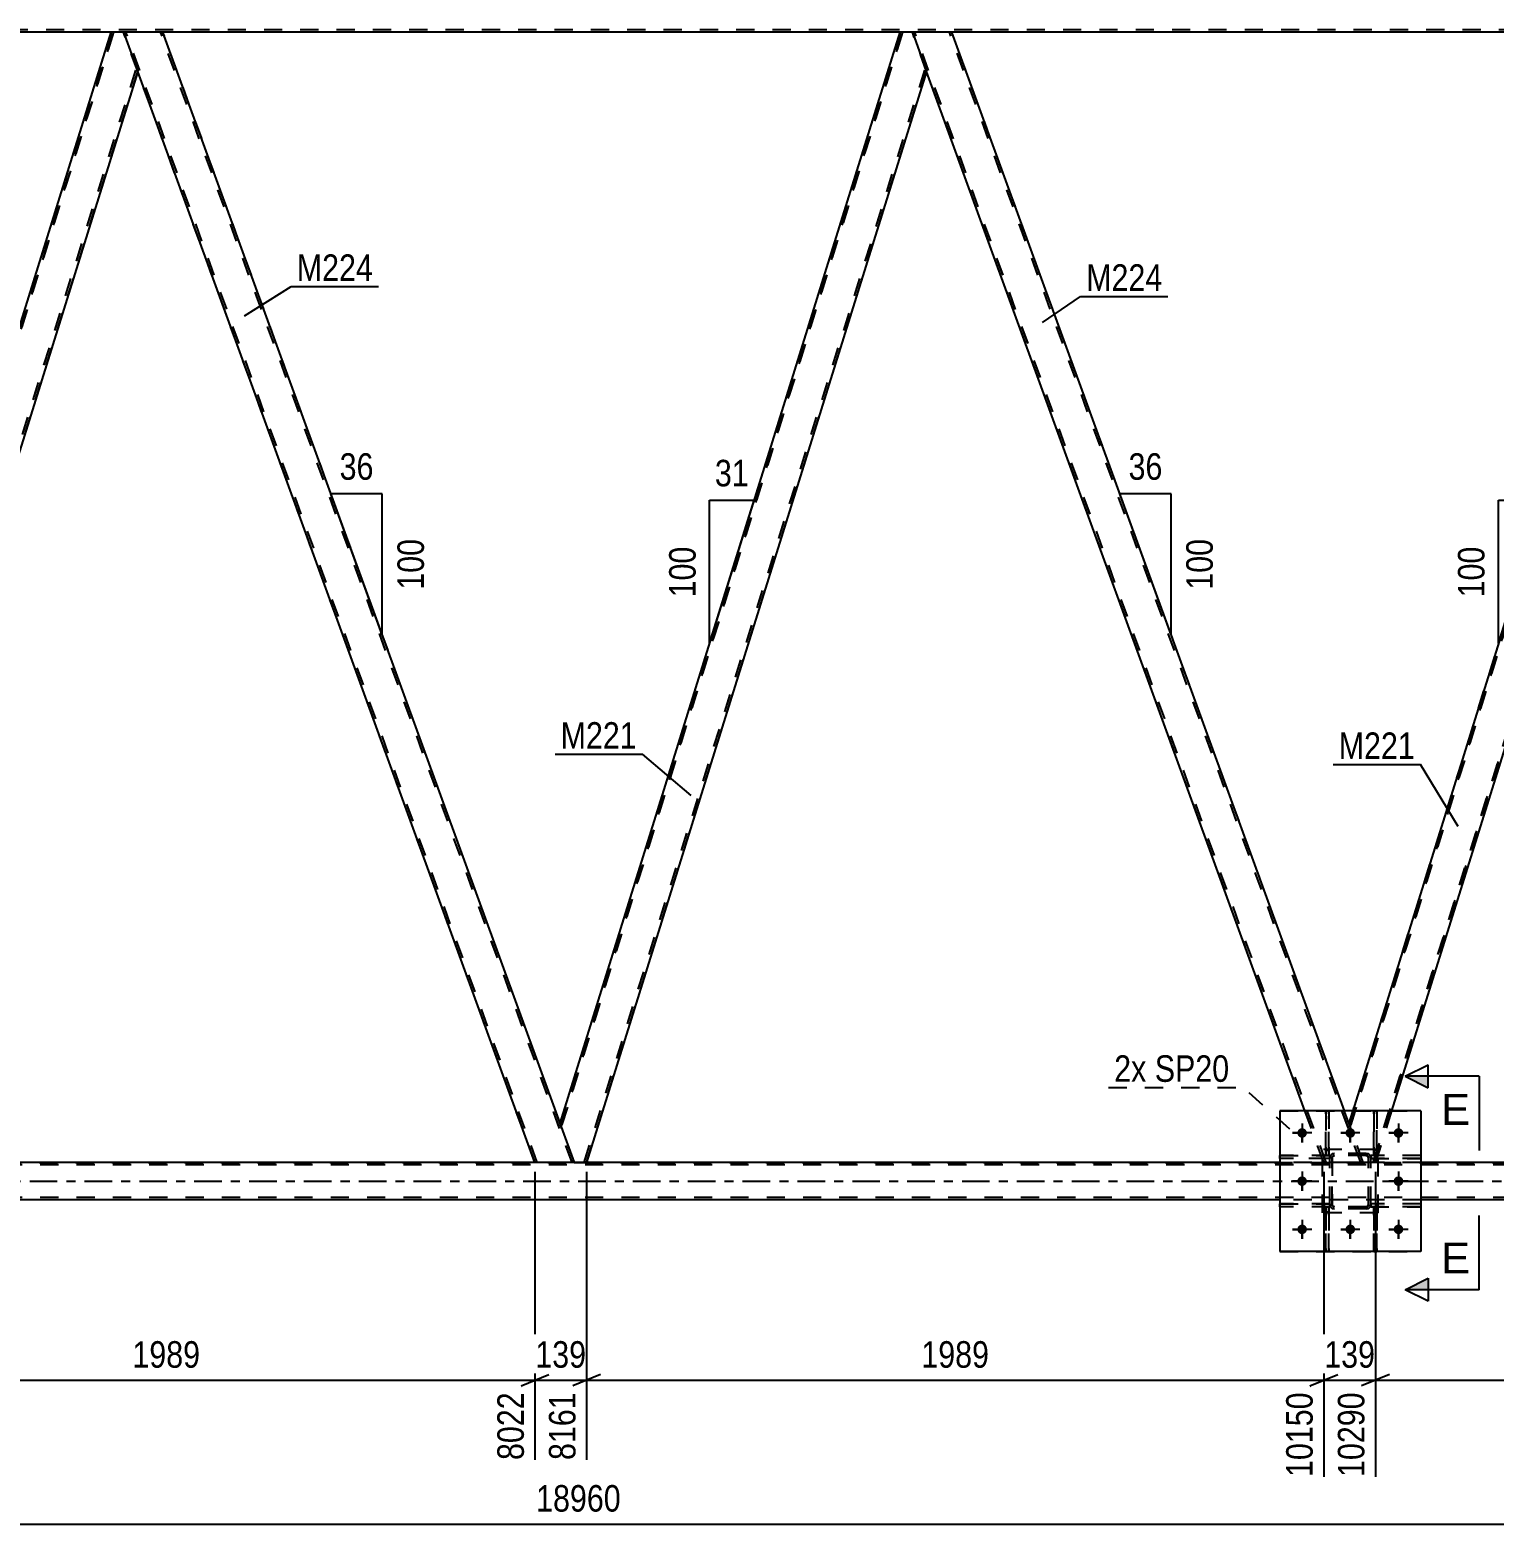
# Model space of a CAD drawing. Header units: millimetres. Extents: x 0 to 841, y 0 to 594.
# Drawn here: x 360.6 to 518.6, y 254.6 to 415.9 of the extents above; entities that cross this region are included whole.
import ezdxf

# ---------------------------------------------------------------- set-up
doc = ezdxf.new("R2010")
doc.units = ezdxf.units.MM
doc.linetypes.add('DXK_LINE_DOT2', pattern=[3.9198, 1.9599, -1.9599])
doc.linetypes.add('DXK_LINE_DOT3', pattern=[5.9187, 2.979, -0.9799, 0.9799, -0.9799])
doc.styles.add('Arial', font='ARIAL.TTF', dxfattribs={"height": 0.2})
doc.styles.add('Arial Narrow', font='ARIALN.TTF', dxfattribs={"height": 0.2})

# ---------------------------------------------------------------- blocks, each defined once
blk = doc.blocks.new('Part-122568681-5070 - 5055')
at = {"color": 2, "linetype": 'Continuous'}
for p, q in [((505.67, 299.21), (505.67, 299.21)), ((505.67, 299.21), (505.99, 299.21)), ((505.99, 299.21), (505.99, 299.21))]:
    blk.add_line(p, q, dxfattribs=at)
at = {"color": 7, "linetype": 'DXK_LINE_DOT2'}
for p, q in [((505.67, 294.97), (505.67, 299.21)), ((505.67, 298.91), (505.67, 294.37)), ((505.99, 294.97), (505.99, 299.21)), ((505.99, 299.21), (505.99, 294.37)), ((505.67, 294.37), (505.67, 294.97)), ((505.67, 294.97), (505.99, 294.97)), ((505.67, 294.37), (505.67, 294.37)), ((505.67, 294.37), (505.99, 294.37)), ((505.99, 294.97), (505.99, 294.37))]:
    blk.add_line(p, q, dxfattribs=at)
blk = doc.blocks.new('Part-122568681-5071 - 5055')
at = {"color": 7, "linetype": 'DXK_LINE_DOT2'}
for p, q in [((500.92, 289.17), (495.52, 289.17)), ((495.52, 289.17), (495.52, 288.85)), ((500.92, 288.85), (495.52, 288.85)), ((500.32, 288.85), (500.32, 289.17)), ((500.92, 289.17), (500.92, 288.85)), ((500.92, 288.85), (500.92, 289.17))]:
    blk.add_line(p, q, dxfattribs=at)
blk = doc.blocks.new('Part-122568681-5072 - 5055')
at = {"color": 7, "linetype": 'DXK_LINE_DOT2'}
for p, q in [((500.92, 294.37), (495.52, 294.37)), ((495.52, 294.37), (495.52, 294.05)), ((500.92, 294.05), (495.52, 294.05)), ((500.32, 294.05), (500.32, 294.37)), ((500.92, 294.37), (500.92, 294.05)), ((500.92, 294.05), (500.92, 294.37))]:
    blk.add_line(p, q, dxfattribs=at)
blk = doc.blocks.new('Part-122568681-5073 - 5055')
at = {"color": 7, "linetype": 'DXK_LINE_DOT2'}
for p, q in [((505.32, 288.85), (505.32, 289.17)), ((510.72, 289.17), (505.32, 289.17)), ((505.32, 289.17), (505.32, 288.85)), ((510.72, 288.85), (505.32, 288.85)), ((505.92, 288.85), (505.92, 289.17)), ((510.72, 289.17), (510.72, 288.85))]:
    blk.add_line(p, q, dxfattribs=at)
blk = doc.blocks.new('Part-122568681-5283 - 5055')
at = {"color": 7, "linetype": 'DXK_LINE_DOT2'}
for p, q in [((539.67, 415.61), (502.97, 297.86)), ((539.92, 415.61), (503.11, 297.49)), ((503.11, 297.49), (539.92, 415.61)), ((542.54, 411.36), (540.99, 415.61)), ((542.4, 411.73), (505.58, 293.61)), ((505.58, 293.61), (542.4, 411.73)), ((505.84, 293.61), (542.54, 411.36)), ((542.4, 411.73), (542.4, 411.73)), ((503.39, 299.21), (502.97, 297.86)), ((507.58, 299.21), (505.84, 293.61)), ((504.52, 293.61), (502.97, 297.86)), ((504.52, 293.61), (502.97, 297.86)), ((502.97, 297.86), (502.97, 297.86)), ((503.11, 297.49), (503.11, 297.49)), ((505.84, 293.61), (504.52, 293.61))]:
    blk.add_line(p, q, dxfattribs=at)
at = {"color": 2, "linetype": 'Continuous'}
for p, q in [((539.67, 415.61), (503.39, 299.21)), ((540.99, 415.61), (539.67, 415.61)), ((540.99, 415.61), (542.54, 411.36)), ((542.54, 411.36), (507.58, 299.21)), ((542.54, 411.36), (542.54, 411.36))]:
    blk.add_line(p, q, dxfattribs=at)
blk = doc.blocks.new('Part-122568681-5074 - 5055')
at = {"color": 7, "linetype": 'DXK_LINE_DOT2'}
for p, q in [((500.92, 294.13), (500.96, 294.31)), ((500.96, 294.31), (500.92, 294.13)), ((500.92, 289.09), (500.92, 294.13)), ((500.92, 294.13), (500.92, 294.13)), ((500.92, 289.09), (500.92, 294.13)), ((501.16, 294.13), (501.18, 294.22)), ((501.18, 294.22), (501.16, 294.13)), ((501.16, 289.09), (501.16, 294.13)), ((501.16, 294.13), (501.16, 294.13)), ((501.16, 294.13), (501.16, 289.09)), ((501.18, 294.22), (501.23, 294.3)), ((501.23, 294.3), (501.18, 294.22)), ((501.21, 294.57), (501.4, 294.61)), ((501.4, 294.61), (501.21, 294.57)), ((501.23, 294.3), (501.31, 294.35)), ((501.31, 294.35), (501.23, 294.3)), ((501.31, 294.35), (501.4, 294.37)), ((501.4, 294.37), (501.31, 294.35)), ((504.84, 294.61), (501.4, 294.61)), ((504.84, 294.37), (501.4, 294.37)), ((504.84, 294.61), (505.02, 294.57)), ((505.02, 294.57), (504.84, 294.61)), ((504.84, 294.37), (504.93, 294.35)), ((504.93, 294.35), (504.84, 294.37)), ((504.93, 294.35), (505.01, 294.3)), ((505.01, 294.3), (504.93, 294.35)), ((505.01, 294.3), (505.06, 294.22)), ((505.06, 294.22), (505.01, 294.3)), ((505.06, 294.22), (505.08, 294.13)), ((505.08, 294.13), (505.06, 294.22)), ((505.08, 289.09), (505.08, 294.13)), ((505.08, 294.13), (505.08, 294.13)), ((505.08, 289.09), (505.08, 294.13)), ((505.28, 294.31), (505.32, 294.13)), ((505.32, 294.13), (505.28, 294.31)), ((505.32, 289.09), (505.32, 294.13)), ((505.32, 294.13), (505.32, 294.13)), ((505.32, 289.09), (505.32, 294.13)), ((500.92, 289.09), (500.92, 289.09)), ((500.96, 288.91), (500.92, 289.09)), ((500.92, 289.09), (500.96, 288.91)), ((501.16, 289.09), (501.16, 289.09)), ((501.18, 289), (501.16, 289.09)), ((501.16, 289.09), (501.18, 289)), ((501.23, 288.92), (501.18, 289)), ((501.18, 289), (501.23, 288.92)), ((501.4, 288.61), (501.21, 288.65)), ((501.21, 288.65), (501.4, 288.61)), ((501.31, 288.87), (501.23, 288.92)), ((501.23, 288.92), (501.31, 288.87)), ((501.4, 288.85), (501.31, 288.87)), ((501.31, 288.87), (501.4, 288.85)), ((504.84, 288.85), (501.4, 288.85)), ((504.93, 288.87), (504.84, 288.85)), ((504.84, 288.85), (504.93, 288.87)), ((505.02, 288.65), (504.84, 288.61)), ((504.84, 288.61), (505.02, 288.65)), ((505.01, 288.92), (504.93, 288.87)), ((504.93, 288.87), (505.01, 288.92)), ((505.06, 289), (505.01, 288.92)), ((505.01, 288.92), (505.06, 289)), ((505.08, 289.09), (505.06, 289)), ((505.06, 289), (505.08, 289.09)), ((505.08, 289.09), (505.08, 289.09)), ((505.32, 289.09), (505.28, 288.91)), ((505.28, 288.91), (505.32, 289.09)), ((505.32, 289.09), (505.32, 289.09)), ((504.84, 288.61), (501.4, 288.61))]:
    blk.add_line(p, q, dxfattribs=at)
at = {"color": 7, "linetype": 'DXK_LINE_DOT3'}
blk.add_line((503.12, 291.61), (503.12, 291.61), dxfattribs=at)
at = {"color": 7, "linetype": 'DXK_LINE_DOT2'}
for centre, start, end in [((501.4, 294.13), 112.5, 157.5), ((501.4, 294.13), 112.5, 157.5), ((504.84, 294.13), 22.5, 67.5), ((504.84, 294.13), 22.5, 67.5), ((501.4, 289.09), 202.5, 247.5), ((501.4, 289.09), 202.5, 247.5), ((504.84, 289.09), 292.5, 337.5), ((504.84, 289.09), 292.5, 337.5)]:
    blk.add_arc(centre, 0.48, start, end, dxfattribs=at)
blk = doc.blocks.new('Bolt-122568681-5075 - 5055')
at = {"linetype": 'Continuous'}
for points in [[(498.44, 296.81, -1), (497.4, 296.81, -1)], [(503.64, 296.81, -1), (502.6, 296.81, -1)], [(508.84, 296.81, -1), (507.8, 296.81, -1)], [(498.44, 291.61, -1), (497.4, 291.61, -1)], [(508.84, 291.61, -1), (507.8, 291.61, -1)], [(498.44, 286.41, -1), (497.4, 286.41, -1)], [(503.64, 286.41, -1), (502.6, 286.41, -1)], [(508.84, 286.41, -1), (507.8, 286.41, -1)]]:
    blk.add_hatch(color=1, dxfattribs=at).paths.add_polyline_path(points)
at = {"color": 1, "linetype": 'Continuous'}
for p, q in [((498.96, 296.81), (496.88, 296.81)), ((497.92, 297.85), (497.92, 295.77)), ((504.16, 296.81), (502.08, 296.81)), ((503.12, 297.85), (503.12, 295.77)), ((509.36, 296.81), (507.28, 296.81)), ((508.32, 297.85), (508.32, 295.77)), ((497.92, 292.65), (497.92, 290.57)), ((508.32, 292.65), (508.32, 290.57)), ((498.96, 291.61), (496.88, 291.61)), ((509.36, 291.61), (507.28, 291.61)), ((497.92, 287.45), (497.92, 285.37)), ((503.12, 287.45), (503.12, 285.37)), ((508.32, 287.45), (508.32, 285.37)), ((498.96, 286.41), (496.88, 286.41)), ((504.16, 286.41), (502.08, 286.41)), ((509.36, 286.41), (507.28, 286.41))]:
    blk.add_line(p, q, dxfattribs=at)
blk = doc.blocks.new('Part-122568681-5078 - 5055')
at = {"color": 7, "linetype": 'DXK_LINE_DOT2'}
for p, q in [((500.79, 299.21), (500.47, 299.21)), ((500.47, 299.21), (500.47, 294.97)), ((500.47, 299.21), (500.47, 294.37)), ((500.79, 294.97), (500.79, 299.21)), ((500.79, 299.21), (500.79, 294.37)), ((500.79, 294.97), (500.47, 294.97)), ((500.47, 294.97), (500.47, 294.37)), ((500.79, 294.37), (500.47, 294.37)), ((500.79, 294.37), (500.79, 294.97)), ((500.79, 294.37), (500.79, 294.37))]:
    blk.add_line(p, q, dxfattribs=at)
blk = doc.blocks.new('Part-122568681-5097 - 5055')
at = {"color": 2, "linetype": 'Continuous'}
for p, q in [((500.47, 299.21), (500.47, 299.21)), ((500.47, 299.21), (500.79, 299.21)), ((500.79, 299.21), (500.79, 299.21))]:
    blk.add_line(p, q, dxfattribs=at)
at = {"color": 7, "linetype": 'DXK_LINE_DOT2'}
for p, q in [((500.47, 294.97), (500.47, 299.21)), ((500.47, 299.02), (500.47, 294.37)), ((500.79, 294.97), (500.79, 299.21)), ((500.79, 294.37), (500.79, 298.64)), ((500.47, 294.37), (500.47, 294.97)), ((500.47, 294.97), (500.79, 294.97)), ((500.47, 294.37), (500.47, 294.37)), ((500.47, 294.37), (500.79, 294.37)), ((500.79, 294.97), (500.79, 294.37))]:
    blk.add_line(p, q, dxfattribs=at)
blk = doc.blocks.new('Part-122568681-5100 - 5055')
at = {"color": 7, "linetype": 'DXK_LINE_DOT2'}
for p, q in [((505.32, 294.05), (505.32, 294.37)), ((510.72, 294.37), (505.32, 294.37)), ((505.32, 294.37), (505.32, 294.05)), ((510.72, 294.05), (505.32, 294.05)), ((505.92, 294.05), (505.92, 294.37)), ((510.72, 294.37), (510.72, 294.05))]:
    blk.add_line(p, q, dxfattribs=at)
blk = doc.blocks.new('Part-122568681-5107 - 5055')
at = {"color": 7, "linetype": 'DXK_LINE_DOT2'}
for p, q in [((500.79, 288.85), (500.47, 288.85)), ((500.47, 288.25), (500.47, 288.85)), ((500.47, 284.01), (500.47, 288.85)), ((500.79, 288.85), (500.79, 288.85)), ((500.79, 288.85), (500.79, 288.25)), ((500.79, 284.01), (500.79, 288.85)), ((500.79, 288.25), (500.47, 288.25)), ((500.47, 284.01), (500.47, 288.25)), ((500.79, 288.25), (500.79, 284.01)), ((500.79, 284.01), (500.47, 284.01))]:
    blk.add_line(p, q, dxfattribs=at)
blk = doc.blocks.new('Part-122568681-5124 - 5055')
at = {"color": 7, "linetype": 'DXK_LINE_DOT2'}
for p, q in [((505.67, 288.85), (505.67, 288.85)), ((505.67, 288.85), (505.67, 288.25)), ((505.67, 284.01), (505.67, 288.85)), ((505.99, 288.85), (505.67, 288.85)), ((505.99, 288.25), (505.99, 288.85)), ((505.99, 284.01), (505.99, 288.85)), ((505.67, 288.25), (505.67, 284.01)), ((505.67, 288.25), (505.99, 288.25)), ((505.99, 284.01), (505.99, 288.25)), ((505.67, 284.01), (505.99, 284.01))]:
    blk.add_line(p, q, dxfattribs=at)
blk = doc.blocks.new('Part-122568681-5117 - 5055')
at = {"color": 7, "linetype": 'DXK_LINE_DOT2'}
for p, q in [((506.12, 295.01), (500.12, 295.01)), ((500.12, 288.21), (500.12, 295.01)), ((506.12, 288.21), (506.12, 295.01)), ((506.12, 288.21), (500.12, 288.21))]:
    blk.add_line(p, q, dxfattribs=at)
blk = doc.blocks.new('Part-122568681-5118 - 5055')
at = {"color": 7, "linetype": 'DXK_LINE_DOT2'}
for p, q in [((500.92, 294.13), (500.96, 294.31)), ((500.96, 294.31), (500.92, 294.13)), ((500.92, 289.09), (500.92, 294.13)), ((500.92, 294.13), (500.92, 294.13)), ((500.92, 289.09), (500.92, 294.13)), ((501.16, 294.13), (501.18, 294.22)), ((501.18, 294.22), (501.16, 294.13)), ((501.16, 289.09), (501.16, 294.13)), ((501.16, 294.13), (501.16, 294.13)), ((501.16, 294.13), (501.16, 289.09)), ((501.18, 294.22), (501.23, 294.3)), ((501.23, 294.3), (501.18, 294.22)), ((501.21, 294.57), (501.4, 294.61)), ((501.4, 294.61), (501.21, 294.57)), ((501.23, 294.3), (501.31, 294.35)), ((501.31, 294.35), (501.23, 294.3)), ((501.31, 294.35), (501.4, 294.37)), ((501.4, 294.37), (501.31, 294.35)), ((504.84, 294.61), (501.4, 294.61)), ((504.84, 294.37), (501.4, 294.37)), ((504.84, 294.61), (505.02, 294.57)), ((505.02, 294.57), (504.84, 294.61)), ((504.84, 294.37), (504.93, 294.35)), ((504.93, 294.35), (504.84, 294.37)), ((504.93, 294.35), (505.01, 294.3)), ((505.01, 294.3), (504.93, 294.35)), ((505.01, 294.3), (505.06, 294.22)), ((505.06, 294.22), (505.01, 294.3)), ((505.06, 294.22), (505.08, 294.13)), ((505.08, 294.13), (505.06, 294.22)), ((505.08, 289.09), (505.08, 294.13)), ((505.08, 294.13), (505.08, 294.13)), ((505.08, 289.09), (505.08, 294.13)), ((505.28, 294.31), (505.32, 294.13)), ((505.32, 294.13), (505.28, 294.31)), ((505.32, 289.09), (505.32, 294.13)), ((505.32, 294.13), (505.32, 294.13)), ((505.32, 289.09), (505.32, 294.13)), ((500.92, 289.09), (500.92, 289.09)), ((500.96, 288.91), (500.92, 289.09)), ((500.92, 289.09), (500.96, 288.91)), ((501.16, 289.09), (501.16, 289.09)), ((501.18, 289), (501.16, 289.09)), ((501.16, 289.09), (501.18, 289)), ((501.23, 288.92), (501.18, 289)), ((501.18, 289), (501.23, 288.92)), ((501.4, 288.61), (501.21, 288.65)), ((501.21, 288.65), (501.4, 288.61)), ((501.31, 288.87), (501.23, 288.92)), ((501.23, 288.92), (501.31, 288.87)), ((501.4, 288.85), (501.31, 288.87)), ((501.31, 288.87), (501.4, 288.85)), ((504.84, 288.85), (501.4, 288.85)), ((504.93, 288.87), (504.84, 288.85)), ((504.84, 288.85), (504.93, 288.87)), ((505.02, 288.65), (504.84, 288.61)), ((504.84, 288.61), (505.02, 288.65)), ((505.01, 288.92), (504.93, 288.87)), ((504.93, 288.87), (505.01, 288.92)), ((505.06, 289), (505.01, 288.92)), ((505.01, 288.92), (505.06, 289)), ((505.08, 289.09), (505.06, 289)), ((505.06, 289), (505.08, 289.09)), ((505.08, 289.09), (505.08, 289.09)), ((505.32, 289.09), (505.28, 288.91)), ((505.28, 288.91), (505.32, 289.09)), ((505.32, 289.09), (505.32, 289.09)), ((504.84, 288.61), (501.4, 288.61))]:
    blk.add_line(p, q, dxfattribs=at)
at = {"color": 7, "linetype": 'DXK_LINE_DOT3'}
blk.add_line((503.12, 291.61), (503.12, 291.61), dxfattribs=at)
at = {"color": 7, "linetype": 'DXK_LINE_DOT2'}
for centre, start, end in [((501.4, 294.13), 112.5, 157.5), ((501.4, 294.13), 112.5, 157.5), ((504.84, 294.13), 22.5, 67.5), ((504.84, 294.13), 22.5, 67.5), ((501.4, 289.09), 202.5, 247.5), ((501.4, 289.09), 202.5, 247.5), ((504.84, 289.09), 292.5, 337.5), ((504.84, 289.09), 292.5, 337.5)]:
    blk.add_arc(centre, 0.48, start, end, dxfattribs=at)
blk = doc.blocks.new('Bolt-122568681-5128 - 5055')
at = {"color": 1, "linetype": 'Continuous'}
for p, q in [((496.88, 296.81), (497.57, 296.81)), ((497.92, 297.85), (497.92, 297.16)), ((498.96, 296.81), (498.27, 296.81)), ((502.08, 296.81), (502.77, 296.81)), ((503.12, 297.85), (503.12, 297.16)), ((504.16, 296.81), (503.47, 296.81)), ((507.28, 296.81), (507.97, 296.81)), ((508.32, 297.85), (508.32, 297.16)), ((509.36, 296.81), (508.67, 296.81)), ((497.92, 295.77), (497.92, 296.46)), ((503.12, 295.77), (503.12, 296.46)), ((508.32, 295.77), (508.32, 296.46)), ((497.92, 292.65), (497.92, 291.96)), ((508.32, 292.65), (508.32, 291.96)), ((496.88, 291.61), (497.57, 291.61)), ((497.92, 290.57), (497.92, 291.26)), ((498.96, 291.61), (498.27, 291.61)), ((507.28, 291.61), (507.97, 291.61)), ((508.32, 290.57), (508.32, 291.26)), ((509.36, 291.61), (508.67, 291.61)), ((497.92, 287.45), (497.92, 286.76)), ((503.12, 287.45), (503.12, 286.76)), ((508.32, 287.45), (508.32, 286.76)), ((496.88, 286.41), (497.57, 286.41)), ((497.92, 285.37), (497.92, 286.06)), ((498.96, 286.41), (498.27, 286.41)), ((502.08, 286.41), (502.77, 286.41)), ((503.12, 285.37), (503.12, 286.06)), ((504.16, 286.41), (503.47, 286.41)), ((507.28, 286.41), (507.97, 286.41)), ((508.32, 285.37), (508.32, 286.06)), ((509.36, 286.41), (508.67, 286.41))]:
    blk.add_line(p, q, dxfattribs=at)
blk = doc.blocks.new('Part-122568681-5143 - 5055')
at = {"color": 2, "linetype": 'Continuous'}
for p, q in [((459.6, 415.61), (455.86, 415.61)), ((460.11, 415.61), (459.6, 415.61)), ((502.48, 299.21), (460.11, 415.61)), ((460.11, 415.61), (460.11, 415.61)), ((498.22, 299.21), (457.4, 411.36))]:
    blk.add_line(p, q, dxfattribs=at)
at = {"color": 7, "linetype": 'DXK_LINE_DOT2'}
for p, q in [((500.26, 293.61), (455.86, 415.61)), ((457.4, 411.36), (455.86, 415.61)), ((455.86, 415.61), (455.86, 415.61)), ((455.86, 415.61), (455.86, 415.61)), ((500.52, 293.61), (456.11, 415.61)), ((500.52, 293.61), (456.11, 415.61)), ((456.11, 415.61), (456.11, 415.61)), ((456.37, 415.61), (456.37, 415.61)), ((456.37, 415.61), (456.37, 415.61)), ((504.26, 293.61), (459.86, 415.61)), ((504.26, 293.61), (459.86, 415.61)), ((459.86, 415.61), (459.86, 415.61)), ((504.52, 293.61), (460.11, 415.61)), ((500.26, 293.61), (498.22, 299.21)), ((504.52, 293.61), (502.48, 299.21)), ((504.52, 293.61), (500.26, 293.61))]:
    blk.add_line(p, q, dxfattribs=at)
blk = doc.blocks.new('Part-122568681-5198 - 5055')
at = {"color": 7, "linetype": 'DXK_LINE_DOT2'}
for p, q in [((495.52, 288.85), (495.52, 289.17)), ((495.52, 289.17), (500.92, 289.17)), ((500.92, 288.85), (495.52, 288.85)), ((500.32, 288.85), (500.32, 289.17)), ((500.32, 289.17), (500.92, 289.17)), ((500.32, 288.85), (500.92, 288.85)), ((500.92, 288.85), (500.92, 289.17)), ((500.92, 289.17), (500.92, 288.85))]:
    blk.add_line(p, q, dxfattribs=at)
blk = doc.blocks.new('Part-122568681-5228 - 5055')
at = {"color": 7, "linetype": 'DXK_LINE_DOT2'}
for p, q in [((495.52, 299.21), (510.72, 299.21)), ((495.52, 299.21), (495.52, 284.01)), ((510.72, 299.21), (510.72, 284.01)), ((495.52, 284.01), (510.72, 284.01))]:
    blk.add_line(p, q, dxfattribs=at)
blk = doc.blocks.new('Part-122568681-5246 - 5055')
at = {"color": 7, "linetype": 'DXK_LINE_DOT2'}
for p, q in [((505.99, 299.21), (505.67, 299.21)), ((505.67, 299.21), (505.67, 294.97)), ((505.67, 299.21), (505.67, 294.37)), ((505.99, 295.15), (505.99, 299.21)), ((505.99, 299.21), (505.99, 294.37)), ((505.99, 294.37), (505.99, 295.15)), ((505.99, 294.97), (505.67, 294.97)), ((505.67, 294.97), (505.67, 294.37)), ((505.99, 294.37), (505.67, 294.37)), ((505.99, 294.37), (505.99, 294.37))]:
    blk.add_line(p, q, dxfattribs=at)
blk = doc.blocks.new('Part-122568681-5380 - 5055')
at = {"color": 2, "linetype": 'Continuous'}
for p, q in [((374.47, 415.61), (370.72, 415.61)), ((374.98, 415.61), (374.47, 415.61)), ((417.84, 297.86), (374.98, 415.61)), ((374.98, 415.61), (374.98, 415.61)), ((415.13, 293.61), (372.27, 411.36)), ((415.13, 293.61), (415.13, 293.61)), ((418.87, 293.61), (415.13, 293.61)), ((419.35, 293.61), (418.87, 293.61)), ((419.35, 293.61), (419.38, 293.61))]:
    blk.add_line(p, q, dxfattribs=at)
at = {"color": 7, "linetype": 'DXK_LINE_DOT2'}
for p, q in [((415.13, 293.61), (370.72, 415.61)), ((372.27, 411.36), (370.72, 415.61)), ((370.72, 415.61), (370.72, 415.61)), ((370.72, 415.61), (370.72, 415.61)), ((415.38, 293.61), (370.98, 415.61)), ((415.38, 293.61), (370.98, 415.61)), ((370.98, 415.61), (370.98, 415.61)), ((371.23, 415.61), (371.23, 415.61)), ((371.23, 415.61), (371.23, 415.61)), ((419.13, 293.61), (374.72, 415.61)), ((419.13, 293.61), (374.72, 415.61)), ((374.72, 415.61), (374.72, 415.61)), ((419.38, 293.61), (374.98, 415.61)), ((419.38, 293.61), (417.84, 297.86)), ((415.13, 293.61), (415.13, 293.61)), ((415.38, 293.61), (415.38, 293.61)), ((415.64, 293.61), (415.64, 293.61)), ((415.64, 293.61), (415.64, 293.61)), ((419.23, 293.61), (418.87, 293.61)), ((419.13, 293.61), (419.13, 293.61)), ((419.38, 293.61), (419.38, 293.61))]:
    blk.add_line(p, q, dxfattribs=at)
blk = doc.blocks.new('Part-122568681-5251 - 5055')
at = {"color": 2, "linetype": 'Continuous'}
for p, q in [((510.72, 299.21), (495.52, 299.21)), ((495.52, 299.21), (495.52, 284.01)), ((510.72, 299.21), (510.72, 284.01)), ((510.72, 284.01), (495.52, 284.01))]:
    blk.add_line(p, q, dxfattribs=at)
blk = doc.blocks.new('Part-122568681-5256 - 5055')
at = {"color": 7, "linetype": 'DXK_LINE_DOT2'}
for p, q in [((240.12, 293.61), (775.28, 293.61)), ((420.7, 293.61), (415.13, 293.61)), ((510.72, 293.61), (495.52, 293.61)), ((775.28, 293.37), (94.26, 293.37)), ((775.28, 289.85), (94.26, 289.85)), ((510.72, 289.61), (495.52, 289.61))]:
    blk.add_line(p, q, dxfattribs=at)
at = {"color": 2, "linetype": 'Continuous'}
for p, q in [((415.13, 293.61), (335.57, 293.61)), ((495.52, 293.61), (420.7, 293.61)), ((585.4, 293.61), (510.72, 293.61)), ((495.52, 289.61), (255.32, 289.61)), ((665.79, 289.61), (510.72, 289.61))]:
    blk.add_line(p, q, dxfattribs=at)
at = {"color": 7, "linetype": 'DXK_LINE_DOT3'}
blk.add_line((94.26, 291.61), (775.28, 291.61), dxfattribs=at)
blk = doc.blocks.new('Part-122568681-5268 - 5055')
at = {"color": 7, "linetype": 'DXK_LINE_DOT2'}
for p, q in [((495.52, 294.05), (495.52, 294.37)), ((495.52, 294.37), (500.5, 294.37)), ((500.61, 294.05), (495.52, 294.05)), ((500.31, 294.37), (500.92, 294.37)), ((500.32, 294.05), (500.32, 294.37)), ((500.92, 294.05), (500.32, 294.05)), ((500.92, 294.05), (500.92, 294.37)), ((500.92, 294.37), (500.92, 294.05))]:
    blk.add_line(p, q, dxfattribs=at)
blk = doc.blocks.new('Part-122568681-5289 - 5055')
at = {"color": 7, "linetype": 'DXK_LINE_DOT2'}
for p, q in [((748.47, 415.85), (48.39, 415.85)), ((720.14, 415.61), (115.32, 415.61)), ((374.98, 415.61), (369.41, 415.61)), ((460.11, 415.61), (454.54, 415.61))]:
    blk.add_line(p, q, dxfattribs=at)
at = {"color": 2, "linetype": 'Continuous'}
for p, q in [((369.41, 415.61), (289.85, 415.61)), ((454.54, 415.61), (374.98, 415.61)), ((539.67, 415.61), (460.11, 415.61))]:
    blk.add_line(p, q, dxfattribs=at)
blk = doc.blocks.new('Part-122568681-5293 - 5055')
at = {"color": 7, "linetype": 'DXK_LINE_DOT2'}
for p, q in [((510.72, 289.17), (505.32, 289.17)), ((505.32, 289.17), (505.32, 288.85)), ((505.32, 288.85), (505.32, 289.17)), ((505.32, 288.85), (510.72, 288.85)), ((505.92, 288.85), (505.92, 289.17)), ((510.72, 289.17), (510.72, 288.85))]:
    blk.add_line(p, q, dxfattribs=at)
blk = doc.blocks.new('Part-122568681-5296 - 5055')
at = {"color": 7, "linetype": 'DXK_LINE_DOT2'}
for p, q in [((510.72, 294.37), (505.32, 294.37)), ((505.32, 294.37), (505.32, 294.05)), ((505.32, 294.05), (505.32, 294.37)), ((505.32, 294.05), (510.72, 294.05)), ((505.92, 294.05), (505.92, 294.37)), ((510.72, 294.37), (510.72, 294.05))]:
    blk.add_line(p, q, dxfattribs=at)
blk = doc.blocks.new('Part-122568681-5308 - 5055')
at = {"color": 2, "linetype": 'Continuous'}
for p, q in [((417.84, 297.86), (454.54, 415.61)), ((455.86, 415.61), (454.54, 415.61)), ((455.86, 415.61), (457.4, 411.36)), ((457.4, 411.36), (420.7, 293.61)), ((457.4, 411.36), (457.4, 411.36)), ((419.38, 293.61), (417.84, 297.86)), ((417.84, 297.86), (417.84, 297.86)), ((419.38, 293.61), (420.2, 293.61)), ((420.66, 293.61), (420.2, 293.61)), ((420.7, 293.61), (420.66, 293.61)), ((420.7, 293.61), (420.7, 293.61))]:
    blk.add_line(p, q, dxfattribs=at)
at = {"color": 7, "linetype": 'DXK_LINE_DOT2'}
for p, q in [((454.54, 415.61), (417.84, 297.86)), ((454.79, 415.61), (417.97, 297.49)), ((417.97, 297.49), (454.79, 415.61)), ((457.4, 411.36), (455.86, 415.61)), ((420.45, 293.61), (457.27, 411.73)), ((420.45, 293.61), (457.27, 411.73)), ((420.7, 293.61), (457.4, 411.36)), ((457.27, 411.73), (457.27, 411.73)), ((419.38, 293.61), (417.84, 297.86)), ((417.97, 297.49), (417.97, 297.49)), ((419.38, 293.61), (419.38, 293.61)), ((420.2, 293.61), (420.55, 293.61)), ((420.45, 293.61), (420.45, 293.61))]:
    blk.add_line(p, q, dxfattribs=at)
blk = doc.blocks.new('Part-122568681-5313 - 5055')
at = {"color": 7, "linetype": 'DXK_LINE_DOT2'}
for p, q in [((500.47, 288.85), (500.47, 288.85)), ((500.47, 288.85), (500.47, 288.25)), ((500.47, 284.01), (500.47, 288.85)), ((500.79, 288.85), (500.47, 288.85)), ((500.79, 288.25), (500.79, 288.85)), ((500.79, 284.01), (500.79, 288.85)), ((500.47, 288.25), (500.47, 284.01)), ((500.47, 288.25), (500.79, 288.25)), ((500.79, 284.01), (500.79, 288.25)), ((500.47, 284.01), (500.79, 284.01))]:
    blk.add_line(p, q, dxfattribs=at)
blk = doc.blocks.new('Part-122568681-5375 - 5055')
at = {"color": 2, "linetype": 'Continuous'}
for p, q in [((332.7, 297.86), (369.4, 415.61)), ((370.72, 415.61), (369.4, 415.61)), ((370.72, 415.61), (372.27, 411.36)), ((372.27, 411.36), (335.57, 293.61)), ((372.27, 411.36), (372.27, 411.36)), ((334.25, 293.61), (332.7, 297.86)), ((332.7, 297.86), (332.7, 297.86)), ((334.25, 293.61), (335.06, 293.61)), ((335.53, 293.61), (335.06, 293.61)), ((335.57, 293.61), (335.53, 293.61)), ((335.57, 293.61), (335.57, 293.61))]:
    blk.add_line(p, q, dxfattribs=at)
at = {"color": 7, "linetype": 'DXK_LINE_DOT2'}
for p, q in [((369.4, 415.61), (332.7, 297.86)), ((369.66, 415.61), (332.84, 297.49)), ((332.84, 297.49), (369.66, 415.61)), ((372.27, 411.36), (370.72, 415.61)), ((335.32, 293.61), (372.13, 411.73)), ((335.32, 293.61), (372.13, 411.73)), ((335.57, 293.61), (372.27, 411.36)), ((372.13, 411.73), (372.13, 411.73)), ((334.25, 293.61), (332.7, 297.86)), ((332.84, 297.49), (332.84, 297.49)), ((334.25, 293.61), (334.25, 293.61)), ((335.06, 293.61), (335.42, 293.61)), ((335.32, 293.61), (335.32, 293.61))]:
    blk.add_line(p, q, dxfattribs=at)
blk = doc.blocks.new('Part-122568681-5541 - 5055')
at = {"color": 7, "linetype": 'DXK_LINE_DOT2'}
for p, q in [((506.12, 295.01), (500.12, 295.01)), ((500.12, 288.21), (500.12, 295.01)), ((506.12, 288.21), (506.12, 295.01)), ((506.12, 288.21), (500.12, 288.21))]:
    blk.add_line(p, q, dxfattribs=at)
blk = doc.blocks.new('Part-122568681-5556 - 5055')
at = {"color": 7, "linetype": 'DXK_LINE_DOT2'}
for p, q in [((505.99, 288.85), (505.67, 288.85)), ((505.67, 288.25), (505.67, 288.85)), ((505.67, 284.01), (505.67, 288.85)), ((505.99, 288.85), (505.99, 288.85)), ((505.99, 288.85), (505.99, 288.25)), ((505.99, 284.01), (505.99, 288.85)), ((505.99, 288.25), (505.67, 288.25)), ((505.67, 284.01), (505.67, 288.25)), ((505.99, 288.25), (505.99, 284.01)), ((505.99, 284.01), (505.67, 284.01))]:
    blk.add_line(p, q, dxfattribs=at)
blk = doc.blocks.new('AngleDimension-122568681-5818 - 5055')
at = {"color": 7, "linetype": 'Continuous'}
for p, q in [((397.18, 354.63), (393.11, 365.8)), ((398.65, 365.8), (393.11, 365.8)), ((398.65, 350.57), (393.11, 365.8)), ((398.65, 350.57), (398.65, 365.8))]:
    blk.add_line(p, q, dxfattribs=at)
at = {"color": 0}
for points in [[(398.31, 366.7), (398.31, 370.9), (393.45, 370.9), (393.45, 366.7)], [(403.75, 361.53), (399.55, 361.53), (399.55, 354.84), (403.75, 354.84)]]:
    blk.add_wipeout(points, dxfattribs=at)
at = {"color": 3, "style": 'Arial Narrow'}
blk.add_text('36', height=2.863, dxfattribs=at).set_placement((394.05, 367.3))
blk.add_text('100', height=2.863, rotation=90.0002, dxfattribs=at).set_placement((403.15, 355.44))
blk = doc.blocks.new('StraightDimension-122568681-6492 - 5055')
at = {"color": 7, "linetype": 'Continuous'}
for p, q in [((335.57, 292.61), (335.57, 261.52)), ((415.13, 292.61), (415.13, 261.52)), ((337.07, 270.73), (334.07, 269.53)), ((335.57, 270.13), (415.13, 270.13)), ((413.63, 269.53), (416.63, 270.73))]:
    blk.add_line(p, q, dxfattribs=at)
at = {"color": 0}
blk.add_wipeout([(379.6, 270.88), (379.6, 275.08), (371.09, 275.08), (371.09, 270.88)], dxfattribs=at)
at = {"color": 0, "linetype": 'Continuous'}
blk.add_wipeout([(414.53, 269.43), (410.33, 269.43), (410.33, 260.92), (414.53, 260.92)], dxfattribs=at)
at = {"color": 3, "style": 'Arial Narrow'}
blk.add_text('1989', height=2.863, dxfattribs=at).set_placement((371.69, 271.48))
at = {"color": 3, "linetype": 'Continuous', "style": 'Arial Narrow'}
blk.add_text('8022', height=2.863, rotation=90.0002, dxfattribs=at).set_placement((413.93, 261.52))
blk = doc.blocks.new('AngleDimension-122568681-5951 - 5055')
at = {"color": 7, "linetype": 'Continuous'}
for p, q in [((433.97, 365.09), (438.79, 365.09)), ((433.97, 349.62), (438.79, 365.09)), ((433.97, 349.62), (433.97, 365.09)), ((434.43, 351.1), (438.79, 365.09))]:
    blk.add_line(p, q, dxfattribs=at)
at = {"color": 0}
for points in [[(438.81, 365.99), (438.81, 370.19), (433.95, 370.19), (433.95, 365.99)], [(433.07, 360.7), (428.87, 360.7), (428.87, 354.01), (433.07, 354.01)]]:
    blk.add_wipeout(points, dxfattribs=at)
at = {"color": 3, "style": 'Arial Narrow'}
blk.add_text('31', height=2.863, dxfattribs=at).set_placement((434.55, 366.59))
blk.add_text('100', height=2.863, rotation=90.0002, dxfattribs=at).set_placement((432.47, 354.61))
blk = doc.blocks.new('AngleDimension-122568681-5965 - 5055')
at = {"color": 7, "linetype": 'Continuous'}
for p, q in [((519.1, 365.09), (523.93, 365.09)), ((519.1, 349.62), (523.93, 365.09)), ((519.1, 349.62), (519.1, 365.09)), ((519.57, 351.1), (523.93, 365.09))]:
    blk.add_line(p, q, dxfattribs=at)
at = {"color": 0}
for points in [[(523.94, 365.99), (523.94, 370.19), (519.09, 370.19), (519.09, 365.99)], [(518.2, 360.7), (514, 360.7), (514, 354.01), (518.2, 354.01)]]:
    blk.add_wipeout(points, dxfattribs=at)
at = {"color": 3, "style": 'Arial Narrow'}
blk.add_text('31', height=2.863, dxfattribs=at).set_placement((519.69, 366.59))
blk.add_text('100', height=2.863, rotation=90.0002, dxfattribs=at).set_placement((517.6, 354.61))
blk = doc.blocks.new('AngleDimension-122568681-5979 - 5055')
at = {"color": 7, "linetype": 'Continuous'}
for p, q in [((482.31, 354.63), (478.24, 365.8)), ((483.78, 365.8), (478.24, 365.8)), ((483.78, 350.57), (478.24, 365.8)), ((483.78, 350.57), (483.78, 365.8))]:
    blk.add_line(p, q, dxfattribs=at)
at = {"color": 0}
for points in [[(483.44, 366.7), (483.44, 370.9), (478.59, 370.9), (478.59, 366.7)], [(488.88, 361.53), (484.68, 361.53), (484.68, 354.84), (488.88, 354.84)]]:
    blk.add_wipeout(points, dxfattribs=at)
at = {"color": 3, "style": 'Arial Narrow'}
blk.add_text('36', height=2.863, dxfattribs=at).set_placement((479.19, 367.3))
blk.add_text('100', height=2.863, rotation=90.0002, dxfattribs=at).set_placement((488.28, 355.44))
blk = doc.blocks.new('StraightDimension-122568681-6405 - 5055')
at = {"color": 7, "linetype": 'Continuous'}
blk.add_line((47.76, 254.6), (791.9, 254.6), dxfattribs=at)
at = {"color": 0}
blk.add_wipeout([(425, 255.35), (425, 259.55), (414.66, 259.55), (414.66, 255.35)], dxfattribs=at)
at = {"color": 3, "style": 'Arial Narrow'}
blk.add_text('18960', height=2.863, dxfattribs=at).set_placement((415.26, 255.95))
blk = doc.blocks.new('StraightDimension-122568681-6511 - 5055')
at = {"color": 7, "linetype": 'Continuous'}
for p, q in [((415.13, 292.61), (415.13, 261.52)), ((420.7, 292.61), (420.7, 261.52)), ((413.63, 269.53), (416.63, 270.73)), ((415.13, 270.13), (420.7, 270.13)), ((422.2, 270.73), (419.2, 269.53))]:
    blk.add_line(p, q, dxfattribs=at)
at = {"color": 0}
blk.add_wipeout([(421.26, 270.88), (421.26, 275.08), (414.57, 275.08), (414.57, 270.88)], dxfattribs=at)
at = {"color": 0, "linetype": 'Continuous'}
blk.add_wipeout([(420.1, 269.43), (415.9, 269.43), (415.9, 260.92), (420.1, 260.92)], dxfattribs=at)
at = {"color": 3, "style": 'Arial Narrow'}
blk.add_text('139', height=2.863, dxfattribs=at).set_placement((415.17, 271.48))
at = {"color": 3, "linetype": 'Continuous', "style": 'Arial Narrow'}
blk.add_text('8161', height=2.863, rotation=90.0002, dxfattribs=at).set_placement((419.5, 261.52))
blk = doc.blocks.new('StraightDimension-122568681-6530 - 5055')
at = {"color": 7, "linetype": 'Continuous'}
for p, q in [((420.7, 292.61), (420.7, 261.52)), ((500.26, 292.61), (500.26, 259.69)), ((422.2, 270.73), (419.2, 269.53)), ((420.7, 270.13), (500.26, 270.13)), ((498.76, 269.53), (501.76, 270.73))]:
    blk.add_line(p, q, dxfattribs=at)
at = {"color": 0}
blk.add_wipeout([(464.74, 270.88), (464.74, 275.08), (456.23, 275.08), (456.23, 270.88)], dxfattribs=at)
at = {"color": 0, "linetype": 'Continuous'}
blk.add_wipeout([(499.66, 269.43), (495.46, 269.43), (495.46, 259.09), (499.66, 259.09)], dxfattribs=at)
at = {"color": 3, "style": 'Arial Narrow'}
blk.add_text('1989', height=2.863, dxfattribs=at).set_placement((456.83, 271.48))
at = {"color": 3, "linetype": 'Continuous', "style": 'Arial Narrow'}
blk.add_text('10150', height=2.863, rotation=90.0002, dxfattribs=at).set_placement((499.06, 259.69))
blk = doc.blocks.new('StraightDimension-122568681-6549 - 5055')
at = {"color": 7, "linetype": 'Continuous'}
for p, q in [((500.26, 292.61), (500.26, 259.69)), ((505.84, 292.61), (505.84, 259.69)), ((498.76, 269.53), (501.76, 270.73)), ((500.26, 270.13), (505.84, 270.13)), ((507.34, 270.73), (504.34, 269.53))]:
    blk.add_line(p, q, dxfattribs=at)
at = {"color": 0}
blk.add_wipeout([(506.39, 270.88), (506.39, 275.08), (499.71, 275.08), (499.71, 270.88)], dxfattribs=at)
at = {"color": 0, "linetype": 'Continuous'}
blk.add_wipeout([(505.24, 269.43), (501.04, 269.43), (501.04, 259.09), (505.24, 259.09)], dxfattribs=at)
at = {"color": 3, "style": 'Arial Narrow'}
blk.add_text('139', height=2.863, dxfattribs=at).set_placement((500.31, 271.48))
at = {"color": 3, "linetype": 'Continuous', "style": 'Arial Narrow'}
blk.add_text('10290', height=2.863, rotation=90.0002, dxfattribs=at).set_placement((504.64, 259.69))
blk = doc.blocks.new('StraightDimension-122568681-6568 - 5055')
at = {"color": 7, "linetype": 'Continuous'}
for p, q in [((505.84, 292.61), (505.84, 259.69)), ((585.4, 292.61), (585.4, 259.69)), ((507.34, 270.73), (504.34, 269.53)), ((505.84, 270.13), (585.4, 270.13)), ((583.9, 269.53), (586.9, 270.73))]:
    blk.add_line(p, q, dxfattribs=at)
at = {"color": 0}
blk.add_wipeout([(549.87, 270.88), (549.87, 275.08), (541.36, 275.08), (541.36, 270.88)], dxfattribs=at)
at = {"color": 0, "linetype": 'Continuous'}
blk.add_wipeout([(584.8, 269.43), (580.6, 269.43), (580.6, 259.09), (584.8, 259.09)], dxfattribs=at)
at = {"color": 3, "style": 'Arial Narrow'}
blk.add_text('1989', height=2.863, dxfattribs=at).set_placement((541.96, 271.48))
at = {"color": 3, "linetype": 'Continuous', "style": 'Arial Narrow'}
blk.add_text('12279', height=2.863, rotation=90.0002, dxfattribs=at).set_placement((584.2, 259.69))
blk = doc.blocks.new('Mark-122568681-5139 - 5055')
at = {"color": 0}
blk.add_wipeout([(482.84, 387.69), (482.84, 390.69), (474.62, 390.69), (474.62, 387.69)], dxfattribs=at)
blk.add_wipeout([(482.84, 387.69), (482.84, 390.69), (474.62, 390.69), (474.62, 387.69)], dxfattribs=at)
at = {"color": 30, "linetype": 'Continuous'}
for p, q in [((469.89, 384.27), (474.02, 387.09)), ((474.02, 387.09), (483.44, 387.09))]:
    blk.add_line(p, q, dxfattribs=at)
at = {"color": 3, "style": 'Arial Narrow'}
blk.add_text('M224', height=2.863, dxfattribs=at).set_placement((474.62, 387.69))
blk = doc.blocks.new('Mark-122568681-5279 - 5055')
at = {"color": 0}
blk.add_wipeout([(510.09, 337.17), (510.09, 340.17), (501.87, 340.17), (501.87, 337.17)], dxfattribs=at)
blk.add_wipeout([(510.09, 337.17), (510.09, 340.17), (501.87, 340.17), (501.87, 337.17)], dxfattribs=at)
at = {"color": 30, "linetype": 'Continuous'}
for p in [(501.27, 336.57), (514.77, 329.87)]:
    blk.add_line(p, (510.69, 336.57), dxfattribs=at)
at = {"color": 3, "style": 'Arial Narrow'}
blk.add_text('M221', height=2.863, dxfattribs=at).set_placement((501.87, 337.17))
blk = doc.blocks.new('Mark-122568681-5304 - 5055')
at = {"color": 0}
blk.add_wipeout([(426.13, 338.28), (426.13, 341.28), (417.9, 341.28), (417.9, 338.28)], dxfattribs=at)
blk.add_wipeout([(426.13, 338.28), (426.13, 341.28), (417.9, 341.28), (417.9, 338.28)], dxfattribs=at)
at = {"color": 30, "linetype": 'Continuous'}
for p in [(417.3, 337.68), (431.98, 333.23)]:
    blk.add_line(p, (426.73, 337.68), dxfattribs=at)
at = {"color": 3, "style": 'Arial Narrow'}
blk.add_text('M221', height=2.863, dxfattribs=at).set_placement((417.9, 338.28))
blk = doc.blocks.new('Mark-122568681-5376 - 5055')
at = {"color": 0}
blk.add_wipeout([(397.66, 388.76), (397.66, 391.76), (389.43, 391.76), (389.43, 388.76)], dxfattribs=at)
blk.add_wipeout([(397.66, 388.76), (397.66, 391.76), (389.43, 391.76), (389.43, 388.76)], dxfattribs=at)
at = {"color": 30, "linetype": 'Continuous'}
for p, q in [((383.79, 385.01), (388.83, 388.16)), ((388.83, 388.16), (398.26, 388.16))]:
    blk.add_line(p, q, dxfattribs=at)
at = {"color": 3, "style": 'Arial Narrow'}
blk.add_text('M224', height=2.863, dxfattribs=at).set_placement((389.43, 388.76))
blk = doc.blocks.new('SectionMark-122568681-6744 - 5055')
at = {"linetype": 'Continuous'}
for points in [[(511.54, 302.93), (511.54, 301.68), (509.04, 302.93)], [(511.54, 281.15), (511.54, 279.9), (509.04, 279.9)]]:
    blk.add_hatch(color=6, dxfattribs=at).paths.add_polyline_path(points)
at = {"color": 6, "linetype": 'Continuous'}
for p, q in [((509.04, 302.93), (511.54, 304.18)), ((511.54, 301.68), (511.54, 304.18)), ((517.04, 302.93), (509.04, 302.93)), ((509.04, 302.93), (511.54, 301.68)), ((517.04, 302.93), (517.04, 294.93)), ((517.04, 279.9), (517.04, 287.9)), ((509.04, 279.9), (511.54, 281.15)), ((511.54, 281.15), (511.54, 278.65)), ((517.04, 279.9), (509.04, 279.9)), ((511.54, 278.65), (509.04, 279.9))]:
    blk.add_line(p, q, dxfattribs=at)
at = {"color": 0, "linetype": 'Continuous'}
for points in [[(516.04, 297.68), (516.04, 301.18), (512.93, 301.18), (512.93, 297.68)], [(516.04, 281.65), (516.04, 285.15), (512.93, 285.15), (512.93, 281.65)]]:
    blk.add_wipeout(points, dxfattribs=at)
at = {"color": 3, "linetype": 'Continuous', "style": 'Arial'}
for p in [(512.93, 297.68), (512.93, 281.65)]:
    blk.add_text('E', height=3.34, dxfattribs=at).set_placement(p)
blk = doc.blocks.new('MarkSet-122568681-6941 - 5055')
at = {"color": 30, "linetype": 'DXK_LINE_DOT2'}
blk.add_line((496.6, 297.21), (491.56, 301.73), dxfattribs=at)
at = {"color": 0}
for points in [[(481.12, 302.33), (481.12, 305.33), (477.64, 305.33), (477.64, 302.33)], [(490.06, 302.33), (490.06, 305.33), (482.02, 305.33), (482.02, 302.33)]]:
    blk.add_wipeout(points, dxfattribs=at)
for points in [[(481.12, 302.33), (481.12, 305.33), (477.64, 305.33), (477.64, 302.33)], [(490.06, 302.33), (490.06, 305.33), (482.02, 305.33), (482.02, 302.33)]]:
    blk.add_wipeout(points, dxfattribs=at)
at = {"color": 30, "linetype": 'DXK_LINE_DOT2'}
blk.add_line((477.04, 301.73), (491.56, 301.73), dxfattribs=at)
at = {"color": 3, "style": 'Arial Narrow'}
for s, p in [('2x', (477.64, 302.33)), ('SP20', (482.02, 302.33))]:
    blk.add_text(s, height=2.863, dxfattribs=at).set_placement(p)

msp = doc.modelspace()

# ---------------------------------------------------------------- block references
for name in ['Part-122568681-5289 - 5055', 'Part-122568681-5375 - 5055', 'Part-122568681-5380 - 5055', 'Part-122568681-5308 - 5055', 'Part-122568681-5143 - 5055', 'Part-122568681-5283 - 5055', 'Part-122568681-5228 - 5055', 'Part-122568681-5251 - 5055', 'Part-122568681-5078 - 5055', 'Part-122568681-5097 - 5055', 'Part-122568681-5070 - 5055', 'Part-122568681-5246 - 5055', 'Bolt-122568681-5075 - 5055', 'Bolt-122568681-5128 - 5055', 'Part-122568681-5256 - 5055', 'Part-122568681-5072 - 5055', 'Part-122568681-5268 - 5055', 'Part-122568681-5117 - 5055', 'Part-122568681-5541 - 5055', 'Part-122568681-5074 - 5055', 'Part-122568681-5118 - 5055', 'Part-122568681-5100 - 5055', 'Part-122568681-5296 - 5055', 'Part-122568681-5071 - 5055', 'Part-122568681-5198 - 5055', 'Part-122568681-5107 - 5055', 'Part-122568681-5313 - 5055', 'Part-122568681-5073 - 5055', 'Part-122568681-5293 - 5055', 'Part-122568681-5124 - 5055', 'Part-122568681-5556 - 5055']:
    msp.add_blockref(name, (0, 0))

# ---------------------------------------------------------------- next in the draw order: block references
for name in ['AngleDimension-122568681-5818 - 5055', 'AngleDimension-122568681-5979 - 5055', 'AngleDimension-122568681-5951 - 5055', 'AngleDimension-122568681-5965 - 5055', 'StraightDimension-122568681-6492 - 5055']:
    msp.add_blockref(name, (0, 0))

# ---------------------------------------------------------------- next in the draw order: block references
msp.add_blockref('StraightDimension-122568681-6405 - 5055', (0, 0))

# ---------------------------------------------------------------- next in the draw order: block references
for name in ['Mark-122568681-5376 - 5055', 'Mark-122568681-5139 - 5055', 'Mark-122568681-5304 - 5055', 'Mark-122568681-5279 - 5055', 'MarkSet-122568681-6941 - 5055', 'StraightDimension-122568681-6511 - 5055']:
    msp.add_blockref(name, (0, 0))

# ---------------------------------------------------------------- next in the draw order: block references
msp.add_blockref('StraightDimension-122568681-6530 - 5055', (0, 0))

# ---------------------------------------------------------------- next in the draw order: block references
msp.add_blockref('StraightDimension-122568681-6549 - 5055', (0, 0))

# ---------------------------------------------------------------- next in the draw order: block references
msp.add_blockref('StraightDimension-122568681-6568 - 5055', (0, 0))

# ---------------------------------------------------------------- next in the draw order: block references
msp.add_blockref('SectionMark-122568681-6744 - 5055', (0, 0))

doc.saveas('drawing.dxf')
